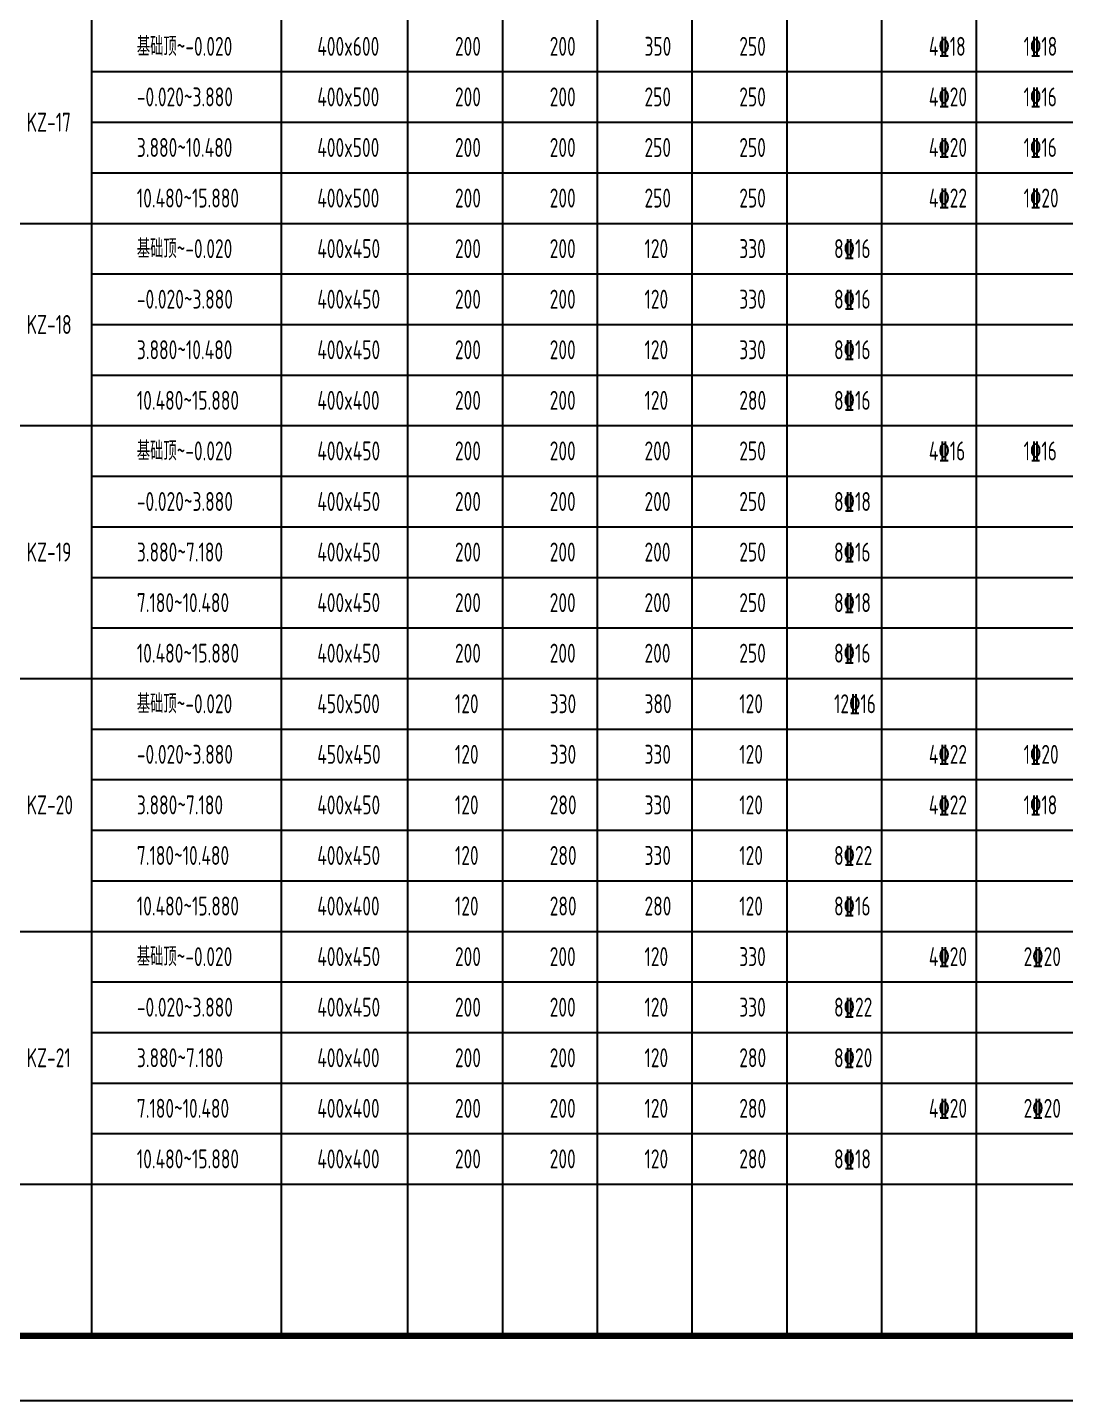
# Model space of a CAD drawing. Extents: x 1051052 to 1482120, y -981644 to -673261.
# Drawn here: x 1259018 to 1275085, y -870229 to -848986 of the extents above; entities that cross this region are included whole.
import ezdxf
from ezdxf.enums import TextEntityAlignment as Align

# ---------------------------------------------------------------- set-up
doc = ezdxf.new("R2010")
doc.units = 0
doc.header["$LTSCALE"] = 1000
doc.header["$MEASUREMENT"] = 0
doc.layers.add('TAB', color=7, linetype='Continuous', lineweight=25)
doc.layers.add('TAB-TEXT', color=7, linetype='Continuous', lineweight=25)
doc.layers.add('TK', color=142, linetype='Continuous')
doc.layers.add('填充', color=8, linetype='Continuous')
doc.styles.add('FromPkpm', font='Pkpmeng', dxfattribs={"width": 0.7, "bigfont": 'hztxt'})

# ---------------------------------------------------------------- blocks, each defined once
blk = doc.blocks.new('A2K')
at = {"layer": 'TK'}
blk.add_lwpolyline([(0, 0), (59400, 0), (59400, 42000), (0, 42000)], close=True, dxfattribs=at)
at = {"layer": 'TK', "const_width": 100}
blk.add_lwpolyline([(2500, 1000), (58400, 1000), (58400, 41000), (2500, 41000)], close=True, dxfattribs=at)

msp = doc.modelspace()

# ---------------------------------------------------------------- linework, layer by layer
at = {"layer": 'TAB'}
for p, q in [((1260011.339, -831673.877), (1260011.339, -869229.077)), ((1262945.339, -831673.877), (1262945.339, -869229.077)), ((1264901.339, -831673.877), (1264901.339, -869229.077)), ((1266368.339, -831673.877), (1266368.339, -869229.077)), ((1267835.339, -831673.877), (1267835.339, -869229.077)), ((1269302.339, -831673.877), (1269302.339, -869229.077)), ((1270769.339, -831673.877), (1270769.339, -869229.077)), ((1272236.339, -831673.877), (1272236.339, -869229.077)), ((1273703.339, -831673.877), (1273703.339, -869229.077)), ((1260011.339, -849669.075), (1283287.739, -849669.075)), ((1260011.339, -850451.475), (1283287.739, -850451.475)), ((1260011.339, -851233.875), (1283287.739, -851233.875)), ((1258837.739, -852016.275), (1283287.739, -852016.275)), ((1260011.339, -852798.675), (1283287.739, -852798.675)), ((1260011.339, -853581.075), (1283287.739, -853581.075)), ((1260011.339, -854363.475), (1283287.739, -854363.475)), ((1258837.739, -855145.875), (1283287.739, -855145.875)), ((1260011.339, -855928.275), (1283287.739, -855928.275)), ((1260011.339, -856710.675), (1283287.739, -856710.675)), ((1260011.339, -857493.075), (1283287.739, -857493.075)), ((1260011.339, -858275.475), (1283287.739, -858275.475)), ((1258837.739, -859057.875), (1283287.739, -859057.875)), ((1260011.339, -859840.275), (1283287.739, -859840.275)), ((1260011.339, -860622.675), (1283287.739, -860622.675)), ((1260011.339, -861405.075), (1283287.739, -861405.075)), ((1260011.339, -862187.475), (1283287.739, -862187.475)), ((1258837.739, -862969.875), (1283287.739, -862969.875)), ((1260011.339, -863752.277), (1283287.732, -863752.277)), ((1260011.339, -864534.677), (1283287.732, -864534.677)), ((1260011.339, -865317.077), (1283287.732, -865317.077)), ((1260011.339, -866099.477), (1283287.732, -866099.477)), ((1258837.739, -866881.877), (1283287.732, -866881.877))]:
    msp.add_line(p, q, dxfattribs=at)

# ---------------------------------------------------------------- block references
at = {"layer": '填充'}
msp.add_blockref('A2K', (1231887.738, -870229.077), dxfattribs=at)

# ---------------------------------------------------------------- texts
at = {"layer": 'TAB-TEXT', "style": 'FromPkpm', "width": 0.7}
for s, p in [('基础顶~-0.020', (1260711.801, -849277.875)), ('400x600', (1263504.422, -849277.875)), ('200', (1265634.839, -849277.875)), ('200', (1267101.839, -849277.875)), ('350', (1268568.839, -849277.875)), ('250', (1270035.839, -849277.875)), ('4%%13218', (1272969.839, -849277.875)), ('1%%13218', (1274436.839, -849277.875)), ('-0.020~3.880', (1260711.801, -850060.275)), ('400x500', (1263504.422, -850060.275)), ('200', (1265634.839, -850060.275)), ('200', (1267101.839, -850060.275)), ('250', (1268568.839, -850060.275)), ('250', (1270035.839, -850060.275)), ('4%%13220', (1272969.839, -850060.275)), ('1%%13216', (1274436.839, -850060.275)), ('KZ-17', (1259005.622, -850451.475)), ('3.880~10.480', (1260711.801, -850842.675)), ('400x500', (1263504.422, -850842.675)), ('200', (1265634.839, -850842.675)), ('200', (1267101.839, -850842.675)), ('250', (1268568.839, -850842.675)), ('250', (1270035.839, -850842.675)), ('4%%13220', (1272969.839, -850842.675)), ('1%%13216', (1274436.839, -850842.675)), ('10.480~15.880', (1260711.801, -851625.075)), ('400x500', (1263504.422, -851625.075)), ('200', (1265634.839, -851625.075)), ('200', (1267101.839, -851625.075)), ('250', (1268568.839, -851625.075)), ('250', (1270035.839, -851625.075)), ('4%%13222', (1272969.839, -851625.075)), ('1%%13220', (1274436.839, -851625.075)), ('基础顶~-0.020', (1260711.801, -852407.475)), ('400x450', (1263504.422, -852407.475)), ('200', (1265634.839, -852407.475)), ('200', (1267101.839, -852407.475)), ('120', (1268568.839, -852407.475)), ('330', (1270035.839, -852407.475)), ('8%%13216', (1271502.839, -852407.475)), ('-0.020~3.880', (1260711.801, -853189.875)), ('400x450', (1263504.422, -853189.875)), ('200', (1265634.839, -853189.875)), ('200', (1267101.839, -853189.875)), ('120', (1268568.839, -853189.875)), ('330', (1270035.839, -853189.875)), ('8%%13216', (1271502.839, -853189.875)), ('KZ-18', (1259005.622, -853581.075)), ('3.880~10.480', (1260711.801, -853972.275)), ('400x450', (1263504.422, -853972.275)), ('200', (1265634.839, -853972.275)), ('200', (1267101.839, -853972.275)), ('120', (1268568.839, -853972.275)), ('330', (1270035.839, -853972.275)), ('8%%13216', (1271502.839, -853972.275)), ('10.480~15.880', (1260711.801, -854754.675)), ('400x400', (1263504.422, -854754.675)), ('200', (1265634.839, -854754.675)), ('200', (1267101.839, -854754.675)), ('120', (1268568.839, -854754.675)), ('280', (1270035.839, -854754.675)), ('8%%13216', (1271502.839, -854754.675)), ('基础顶~-0.020', (1260711.801, -855537.075)), ('400x450', (1263504.422, -855537.075)), ('200', (1265634.839, -855537.075)), ('200', (1267101.839, -855537.075)), ('200', (1268568.839, -855537.075)), ('250', (1270035.839, -855537.075)), ('4%%13216', (1272969.839, -855537.075)), ('1%%13216', (1274436.839, -855537.075)), ('-0.020~3.880', (1260711.801, -856319.475)), ('400x450', (1263504.422, -856319.475)), ('200', (1265634.839, -856319.475)), ('200', (1267101.839, -856319.475)), ('200', (1268568.839, -856319.475)), ('250', (1270035.839, -856319.475)), ('8%%13218', (1271502.839, -856319.475)), ('KZ-19', (1259005.622, -857101.875)), ('3.880~7.180', (1260711.801, -857101.875)), ('400x450', (1263504.422, -857101.875)), ('200', (1265634.839, -857101.875)), ('200', (1267101.839, -857101.875)), ('200', (1268568.839, -857101.875)), ('250', (1270035.839, -857101.875)), ('8%%13216', (1271502.839, -857101.875)), ('7.180~10.480', (1260711.801, -857884.275)), ('400x450', (1263504.422, -857884.275)), ('200', (1265634.839, -857884.275)), ('200', (1267101.839, -857884.275)), ('200', (1268568.839, -857884.275)), ('250', (1270035.839, -857884.275)), ('8%%13218', (1271502.839, -857884.275)), ('10.480~15.880', (1260711.801, -858666.675)), ('400x450', (1263504.422, -858666.675)), ('200', (1265634.839, -858666.675)), ('200', (1267101.839, -858666.675)), ('200', (1268568.839, -858666.675)), ('250', (1270035.839, -858666.675)), ('8%%13216', (1271502.839, -858666.675)), ('基础顶~-0.020', (1260711.801, -859449.075)), ('450x500', (1263504.422, -859449.075)), ('120', (1265634.839, -859449.075)), ('330', (1267101.839, -859449.075)), ('380', (1268568.839, -859449.075)), ('120', (1270035.839, -859449.075)), ('12%%13216', (1271502.839, -859449.075)), ('-0.020~3.880', (1260711.801, -860231.475)), ('450x450', (1263504.422, -860231.475)), ('120', (1265634.839, -860231.475)), ('330', (1267101.839, -860231.475)), ('330', (1268568.839, -860231.475)), ('120', (1270035.839, -860231.475)), ('4%%13222', (1272969.839, -860231.475)), ('1%%13220', (1274436.839, -860231.475)), ('KZ-20', (1259005.622, -861013.875)), ('3.880~7.180', (1260711.801, -861013.875)), ('400x450', (1263504.422, -861013.875)), ('120', (1265634.839, -861013.875)), ('280', (1267101.839, -861013.875)), ('330', (1268568.839, -861013.875)), ('120', (1270035.839, -861013.875)), ('4%%13222', (1272969.839, -861013.875)), ('1%%13218', (1274436.839, -861013.875)), ('7.180~10.480', (1260711.801, -861796.275)), ('400x450', (1263504.422, -861796.275)), ('120', (1265634.839, -861796.275)), ('280', (1267101.839, -861796.275)), ('330', (1268568.839, -861796.275)), ('120', (1270035.839, -861796.275)), ('8%%13222', (1271502.839, -861796.275)), ('10.480~15.880', (1260711.801, -862578.675)), ('400x400', (1263504.422, -862578.675)), ('120', (1265634.839, -862578.675)), ('280', (1267101.839, -862578.675)), ('280', (1268568.839, -862578.675)), ('120', (1270035.839, -862578.675)), ('8%%13216', (1271502.839, -862578.675)), ('基础顶~-0.020', (1260711.801, -863361.077)), ('400x450', (1263504.422, -863361.077)), ('200', (1265634.839, -863361.077)), ('200', (1267101.839, -863361.077)), ('120', (1268568.839, -863361.077)), ('330', (1270035.839, -863361.077)), ('4%%13220', (1272969.839, -863361.077)), ('2%%13220', (1274436.832, -863361.077)), ('-0.020~3.880', (1260711.801, -864143.477)), ('400x450', (1263504.422, -864143.477)), ('200', (1265634.839, -864143.477)), ('200', (1267101.839, -864143.477)), ('120', (1268568.839, -864143.477)), ('330', (1270035.839, -864143.477)), ('8%%13222', (1271502.839, -864143.477)), ('KZ-21', (1259005.622, -864925.877)), ('3.880~7.180', (1260711.801, -864925.877)), ('400x400', (1263504.422, -864925.877)), ('200', (1265634.839, -864925.877)), ('200', (1267101.839, -864925.877)), ('120', (1268568.839, -864925.877)), ('280', (1270035.839, -864925.877)), ('8%%13220', (1271502.839, -864925.877)), ('7.180~10.480', (1260711.801, -865708.277)), ('400x400', (1263504.422, -865708.277)), ('200', (1265634.839, -865708.277)), ('200', (1267101.839, -865708.277)), ('120', (1268568.839, -865708.277)), ('280', (1270035.839, -865708.277)), ('4%%13220', (1272969.839, -865708.277)), ('2%%13220', (1274436.832, -865708.277)), ('10.480~15.880', (1260711.801, -866490.677)), ('400x400', (1263504.422, -866490.677)), ('200', (1265634.839, -866490.677)), ('200', (1267101.839, -866490.677)), ('120', (1268568.839, -866490.677)), ('280', (1270035.839, -866490.677)), ('8%%13218', (1271502.839, -866490.677))]:
    msp.add_text(s, height=293.4, dxfattribs=at).set_placement(p, align=Align.MIDDLE_LEFT)

doc.saveas('drawing.dxf')
